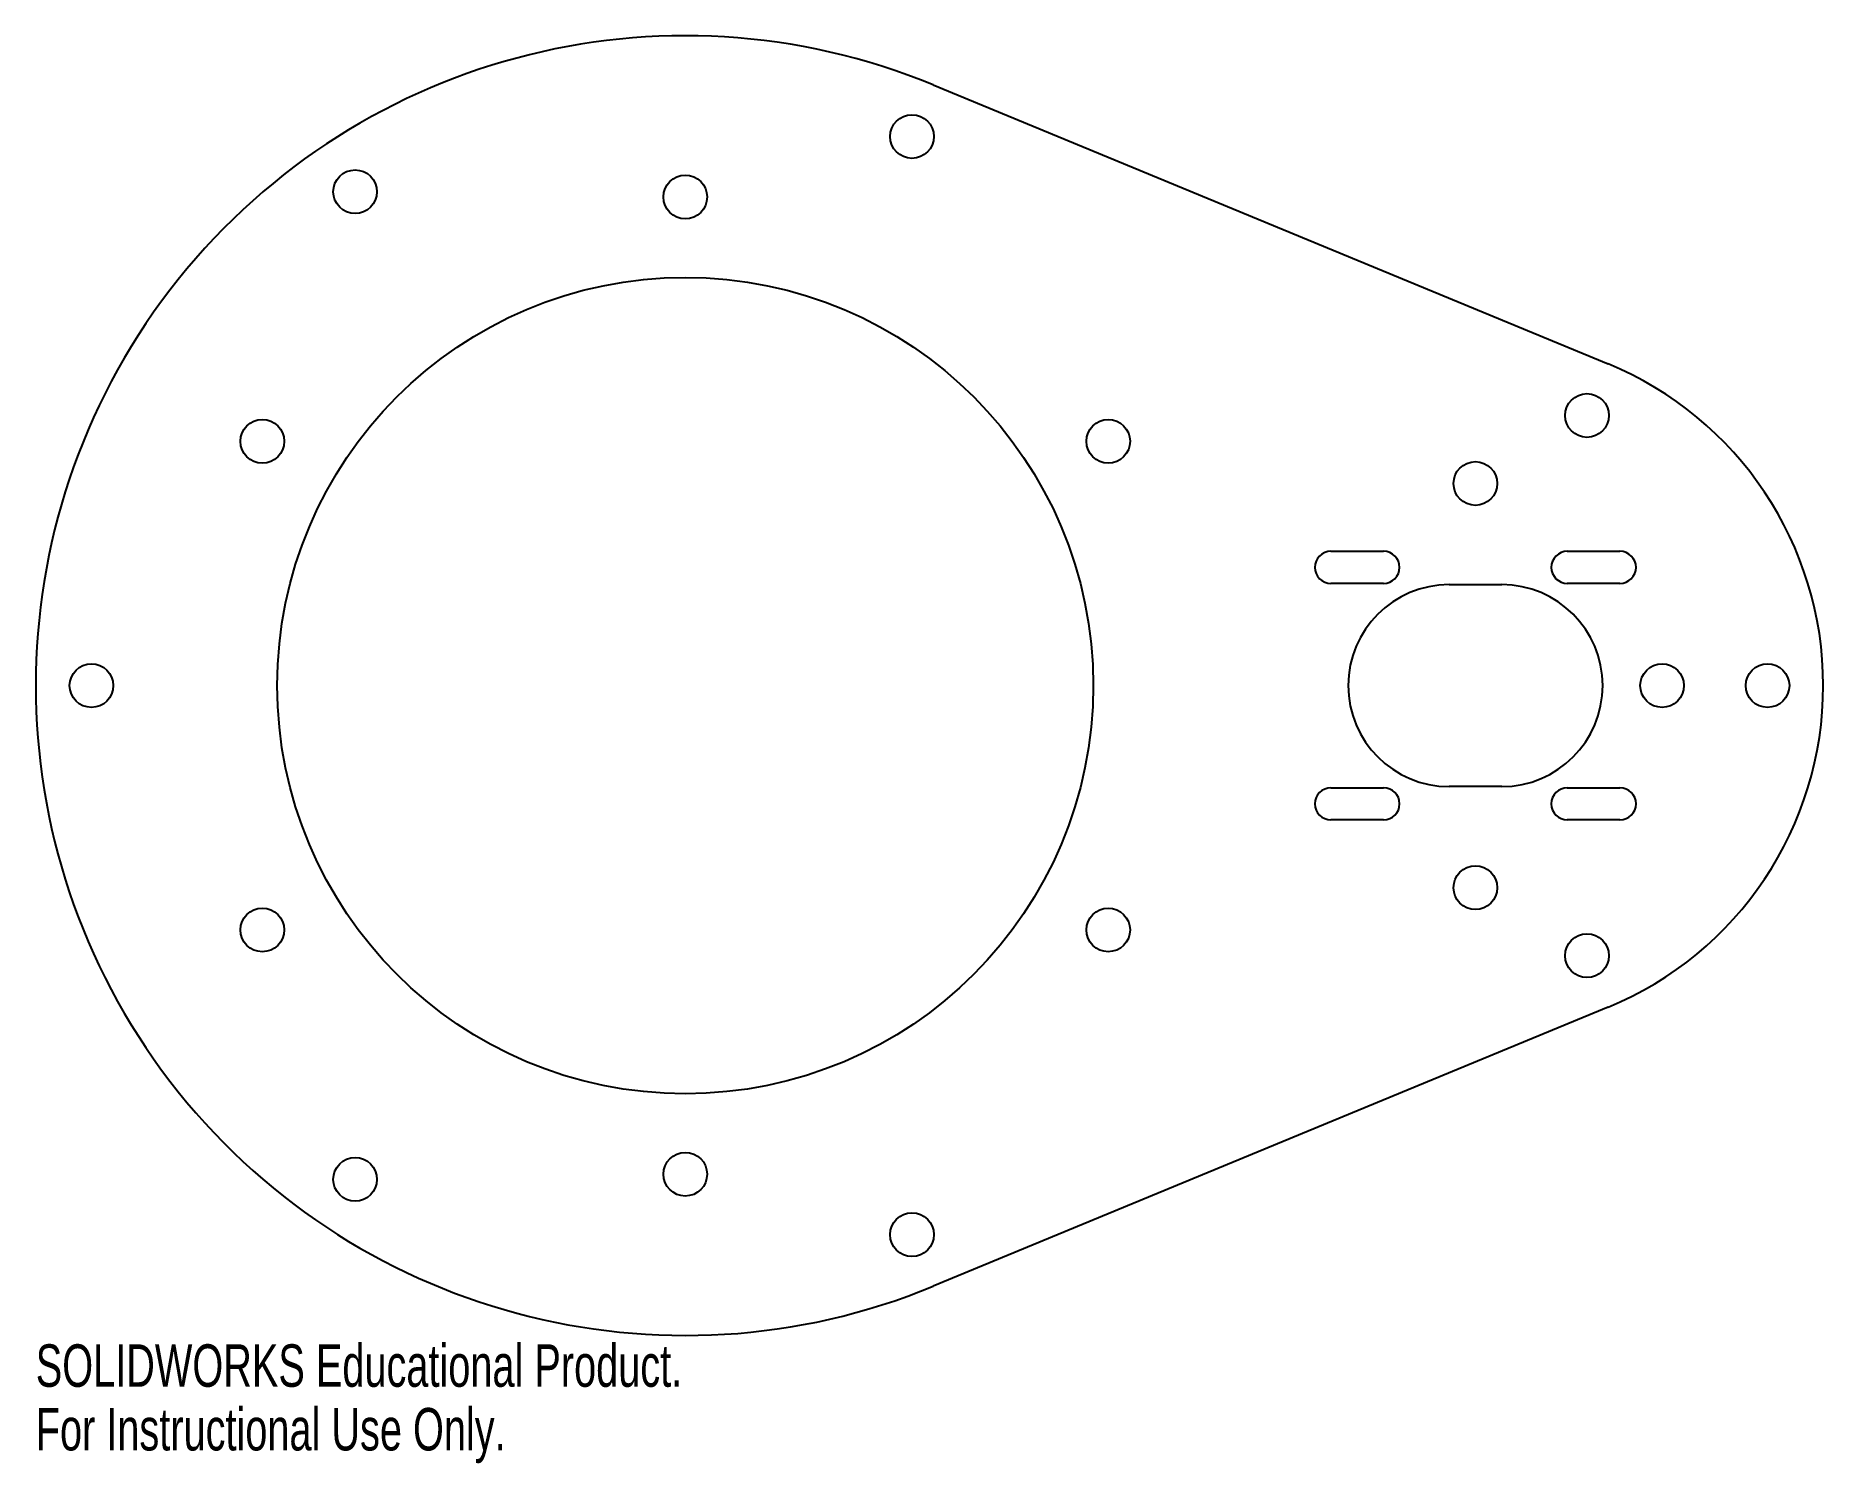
# Model space of a CAD drawing. Header units: inches. Extents: x -2.91 to 5.11, y -3.49 to 2.91.
import ezdxf

# ---------------------------------------------------------------- set-up
doc = ezdxf.new("R2010")
doc.units = ezdxf.units.IN
doc.header["$MEASUREMENT"] = 0
doc.styles.add('SLDTEXTSTYLE0', font='TXT', dxfattribs={"width": 0.7})

msp = doc.modelspace()

# ---------------------------------------------------------------- linework, layer by layer
at = {"color": 7, "linetype": 'Continuous', "lineweight": 25}
for p, q in [((1.1128, 2.6937), (4.1416, 1.4425)), ((2.8973, 0.6023), (3.1335, 0.6023)), ((3.958, 0.6023), (4.1942, 0.6023)), ((3.1335, 0.4583), (2.8973, 0.4583)), ((3.4276, 0.4528), (3.6639, 0.4528)), ((4.1942, 0.4583), (3.958, 0.4583)), ((2.8973, -0.4583), (3.1335, -0.4583)), ((3.6639, -0.4528), (3.4276, -0.4528)), ((3.958, -0.4583), (4.1942, -0.4583)), ((3.1335, -0.6023), (2.8973, -0.6023)), ((4.1942, -0.6023), (3.958, -0.6023)), ((4.1416, -1.4425), (1.1128, -2.6937))]:
    msp.add_line(p, q, dxfattribs=at)
for centre, radius in [((1.0173, 2.4626), 0.098), ((-1.4814, 2.2148), 0.098), ((0, 2.1915), 0.098), ((0, 0), 1.8307), ((4.0462, 1.2114), 0.098), ((-1.8979, 1.0958), 0.098), ((1.8979, 1.0958), 0.098), ((3.5457, 0.9064), 0.098), ((-2.6645, 0), 0.098), ((4.3834, 0), 0.098), ((4.8564, 0), 0.098), ((3.5457, -0.9064), 0.098), ((-1.8979, -1.0958), 0.098), ((1.8979, -1.0958), 0.098), ((4.0462, -1.2114), 0.098), ((-1.4814, -2.2148), 0.098), ((0, -2.1915), 0.098), ((1.0173, -2.4626), 0.098)]:
    msp.add_circle(centre, radius, dxfattribs=at)
for centre, radius, start, end in [((0, 0), 2.9145, 67.55391, 292.44609), ((3.5457, 0), 1.5607, 292.44609, 67.55391), ((2.8973, 0.5303), 0.072, 90, 270), ((3.1335, 0.5303), 0.072, 270, 90), ((3.958, 0.5303), 0.072, 90, 270), ((4.1942, 0.5303), 0.072, 270, 90), ((3.4276, 0), 0.4528, 90, 270), ((3.6639, 0), 0.4528, 270, 90), ((2.8973, -0.5303), 0.072, 90, 270), ((3.1335, -0.5303), 0.072, 270, 90), ((3.958, -0.5303), 0.072, 90, 270), ((4.1942, -0.5303), 0.072, 270, 90)]:
    msp.add_arc(centre, radius, start, end, dxfattribs=at)

# ---------------------------------------------------------------- texts
at = {"color": 7, "linetype": 'Continuous', "char_height": 0.1903, "attachment_point": 1, "style": 'SLDTEXTSTYLE0'}
for s, insert in [('SOLIDWORKS Educational Product.', (-2.9145, -2.9546)), ('For Instructional Use Only.', (-2.9145, -3.2401))]:
    msp.add_mtext(s, dxfattribs=dict(at, insert=insert))

doc.saveas('drawing.dxf')
